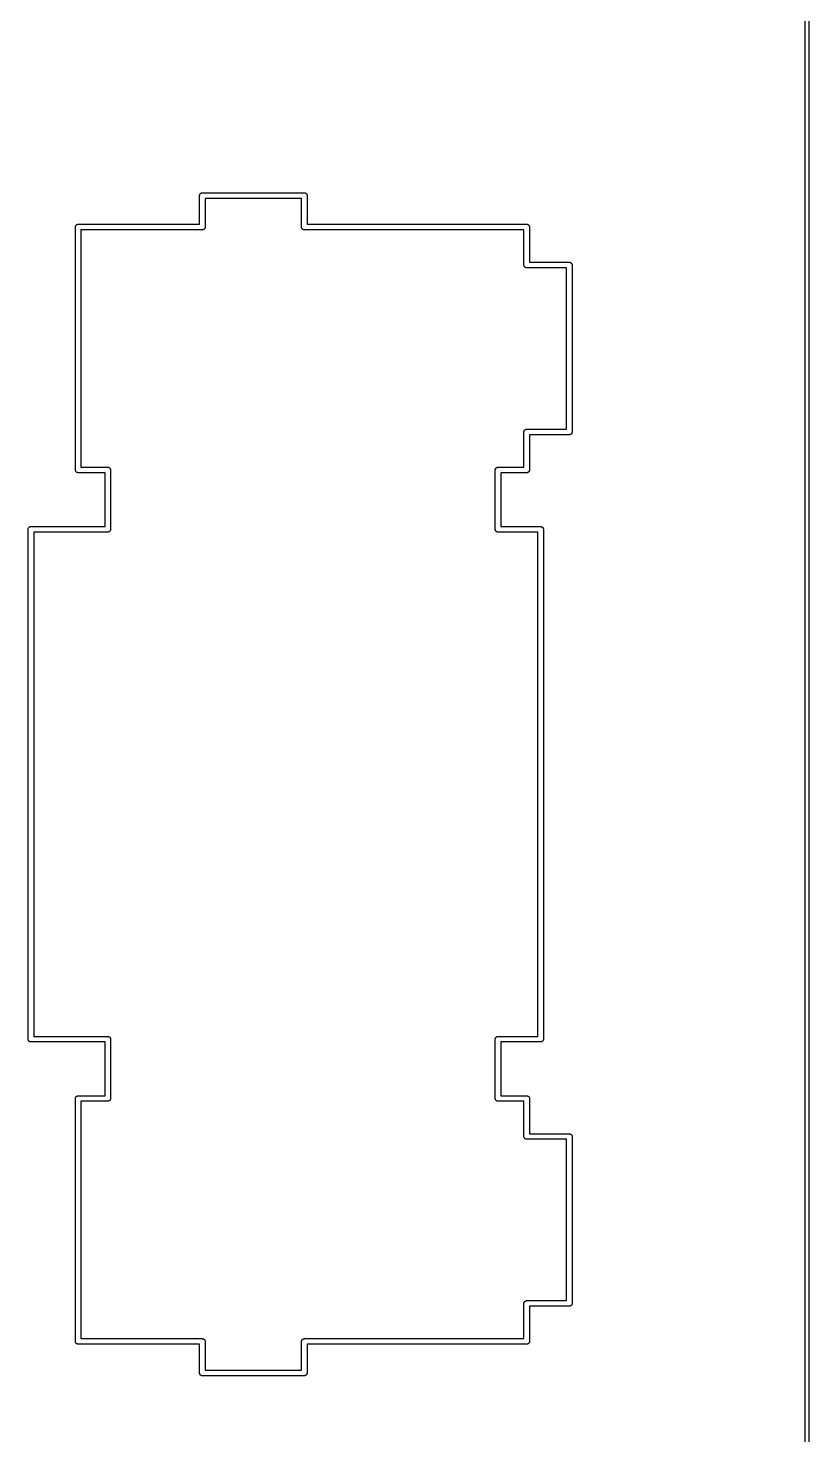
# Model space of a CAD drawing. Extents: x 24 to 395, y -191 to -67.
# Drawn here: x 373.94 to 395.34, y -146.41 to -107.87 of the extents above; entities that cross this region are included whole.
import ezdxf

# ---------------------------------------------------------------- set-up
doc = ezdxf.new("R2010")
doc.units = 0
doc.header["$MEASUREMENT"] = 0
doc.layers.add('BLACK', color=7, linetype='CONTINUOUS')

msp = doc.modelspace()

# ---------------------------------------------------------------- linework, layer by layer
at = {"layer": 'Black'}
for p, q in [((395.237, -185.733), (395.237, -71.4397)), ((395.337, -71.4375), (395.337, -185.737)), ((378.638, -112.459), (378.639, -112.452)), ((378.638, -113.246), (378.638, -112.459)), ((378.639, -112.445), (378.641, -112.439)), ((378.639, -112.452), (378.639, -112.445)), ((378.641, -112.439), (378.642, -112.432)), ((378.642, -112.432), (378.646, -112.427)), ((378.646, -112.427), (378.648, -112.42)), ((378.648, -112.42), (378.652, -112.415)), ((378.652, -112.415), (378.656, -112.41)), ((378.656, -112.41), (378.661, -112.405)), ((378.661, -112.405), (378.665, -112.4)), ((378.665, -112.4), (378.671, -112.397)), ((378.671, -112.397), (378.676, -112.393)), ((378.676, -112.393), (378.682, -112.39)), ((378.682, -112.39), (378.688, -112.387)), ((378.688, -112.387), (378.695, -112.386)), ((378.695, -112.386), (378.701, -112.383)), ((378.701, -112.383), (378.707, -112.383)), ((378.707, -112.383), (378.714, -112.382)), ((378.714, -112.382), (381.508, -112.382)), ((378.79, -112.535), (378.79, -113.322)), ((381.432, -112.535), (378.79, -112.535)), ((381.432, -113.322), (381.432, -112.535)), ((381.508, -112.382), (381.515, -112.383)), ((381.515, -112.383), (381.521, -112.383)), ((381.521, -112.383), (381.527, -112.386)), ((381.527, -112.386), (381.534, -112.387)), ((381.534, -112.387), (381.54, -112.39)), ((381.54, -112.39), (381.546, -112.393)), ((381.546, -112.393), (381.551, -112.397)), ((381.551, -112.397), (381.557, -112.4)), ((381.557, -112.4), (381.561, -112.405)), ((381.561, -112.405), (381.566, -112.41)), ((381.566, -112.41), (381.57, -112.415)), ((381.57, -112.415), (381.574, -112.42)), ((381.574, -112.42), (381.576, -112.427)), ((381.576, -112.427), (381.58, -112.432)), ((381.58, -112.432), (381.581, -112.439)), ((381.581, -112.439), (381.583, -112.445)), ((381.583, -112.445), (381.583, -112.452)), ((381.583, -112.452), (381.584, -112.459)), ((381.584, -112.459), (381.584, -113.246)), ((375.235, -113.309), (375.238, -113.303)), ((375.235, -113.316), (375.235, -113.309)), ((375.238, -113.303), (375.239, -113.296)), ((375.239, -113.296), (375.242, -113.29)), ((375.242, -113.29), (375.244, -113.284)), ((375.244, -113.284), (375.249, -113.279)), ((375.249, -113.279), (375.252, -113.273)), ((375.252, -113.273), (375.257, -113.269)), ((375.257, -113.269), (375.261, -113.264)), ((375.261, -113.264), (375.267, -113.26)), ((375.267, -113.26), (375.272, -113.256)), ((375.272, -113.256), (375.279, -113.254)), ((375.279, -113.254), (375.284, -113.25)), ((375.284, -113.25), (375.291, -113.249)), ((375.291, -113.249), (375.297, -113.247)), ((375.297, -113.247), (375.304, -113.247)), ((375.304, -113.247), (375.31, -113.246)), ((375.31, -113.246), (378.638, -113.246)), ((381.584, -113.246), (387.604, -113.246)), ((387.604, -113.246), (387.611, -113.247)), ((387.611, -113.247), (387.617, -113.247)), ((387.617, -113.247), (387.623, -113.249)), ((387.623, -113.249), (387.63, -113.25)), ((387.63, -113.25), (387.636, -113.254)), ((387.636, -113.254), (387.642, -113.256)), ((387.642, -113.256), (387.647, -113.26)), ((387.647, -113.26), (387.653, -113.264)), ((387.653, -113.264), (387.657, -113.269)), ((387.657, -113.269), (387.662, -113.273)), ((387.662, -113.273), (387.666, -113.279)), ((387.666, -113.279), (387.67, -113.284)), ((387.67, -113.284), (387.672, -113.29)), ((387.672, -113.29), (387.676, -113.296)), ((387.676, -113.296), (387.677, -113.303)), ((387.677, -113.303), (387.679, -113.309)), ((387.679, -113.309), (387.679, -113.316)), ((375.234, -113.322), (375.235, -113.316)), ((375.234, -119.977), (375.234, -113.322)), ((378.714, -113.398), (375.387, -113.398)), ((375.387, -113.398), (375.387, -119.901)), ((378.721, -113.397), (378.714, -113.398)), ((378.727, -113.397), (378.721, -113.397)), ((378.733, -113.395), (378.727, -113.397)), ((378.74, -113.394), (378.733, -113.395)), ((378.746, -113.39), (378.74, -113.394)), ((378.752, -113.388), (378.746, -113.39)), ((378.757, -113.384), (378.752, -113.388)), ((378.763, -113.38), (378.757, -113.384)), ((378.767, -113.375), (378.763, -113.38)), ((378.772, -113.371), (378.767, -113.375)), ((378.776, -113.365), (378.772, -113.371)), ((378.78, -113.36), (378.776, -113.365)), ((378.782, -113.354), (378.78, -113.36)), ((378.786, -113.348), (378.782, -113.354)), ((378.787, -113.342), (378.786, -113.348)), ((378.789, -113.335), (378.787, -113.342)), ((378.79, -113.322), (378.789, -113.329)), ((378.789, -113.329), (378.789, -113.335)), ((381.433, -113.329), (381.432, -113.322)), ((381.433, -113.335), (381.433, -113.329)), ((381.435, -113.342), (381.433, -113.335)), ((381.436, -113.348), (381.435, -113.342)), ((381.44, -113.354), (381.436, -113.348)), ((381.442, -113.36), (381.44, -113.354)), ((381.446, -113.365), (381.442, -113.36)), ((381.45, -113.371), (381.446, -113.365)), ((381.455, -113.375), (381.45, -113.371)), ((381.459, -113.38), (381.455, -113.375)), ((381.465, -113.384), (381.459, -113.38)), ((381.47, -113.388), (381.465, -113.384)), ((381.476, -113.39), (381.47, -113.388)), ((381.482, -113.394), (381.476, -113.39)), ((381.489, -113.395), (381.482, -113.394)), ((381.495, -113.397), (381.489, -113.395)), ((381.501, -113.397), (381.495, -113.397)), ((381.508, -113.398), (381.501, -113.397)), ((387.528, -113.398), (381.508, -113.398)), ((387.528, -114.363), (387.528, -113.398)), ((387.679, -113.316), (387.68, -113.322)), ((387.68, -113.322), (387.68, -114.287)), ((387.529, -114.37), (387.528, -114.363)), ((387.529, -114.377), (387.529, -114.37)), ((387.531, -114.383), (387.529, -114.377)), ((387.532, -114.39), (387.531, -114.383)), ((387.536, -114.395), (387.532, -114.39)), ((387.538, -114.402), (387.536, -114.395)), ((387.542, -114.407), (387.538, -114.402)), ((387.546, -114.412), (387.542, -114.407)), ((387.551, -114.417), (387.546, -114.412)), ((387.555, -114.422), (387.551, -114.417)), ((387.561, -114.425), (387.555, -114.422)), ((387.566, -114.429), (387.561, -114.425)), ((387.572, -114.432), (387.566, -114.429)), ((387.578, -114.435), (387.572, -114.432)), ((387.585, -114.436), (387.578, -114.435)), ((387.591, -114.439), (387.585, -114.436)), ((387.597, -114.439), (387.591, -114.439)), ((387.604, -114.44), (387.597, -114.439)), ((388.696, -114.44), (387.604, -114.44)), ((387.68, -114.287), (388.772, -114.287)), ((388.696, -118.859), (388.696, -114.44)), ((388.772, -114.287), (388.779, -114.288)), ((388.779, -114.288), (388.786, -114.288)), ((388.786, -114.288), (388.792, -114.291)), ((388.792, -114.291), (388.798, -114.292)), ((388.798, -114.292), (388.804, -114.295)), ((388.804, -114.295), (388.81, -114.298)), ((388.81, -114.298), (388.816, -114.302)), ((388.816, -114.302), (388.821, -114.305)), ((388.821, -114.305), (388.826, -114.31)), ((388.826, -114.31), (388.831, -114.315)), ((388.831, -114.315), (388.834, -114.32)), ((388.834, -114.32), (388.838, -114.325)), ((388.838, -114.325), (388.841, -114.332)), ((388.841, -114.332), (388.844, -114.337)), ((388.844, -114.337), (388.845, -114.344)), ((388.845, -114.344), (388.847, -114.35)), ((388.847, -114.35), (388.847, -114.357)), ((388.847, -114.357), (388.849, -114.363)), ((388.849, -114.363), (388.849, -118.935)), ((387.528, -118.935), (387.529, -118.929)), ((387.528, -119.901), (387.528, -118.935)), ((387.529, -118.922), (387.531, -118.916)), ((387.529, -118.929), (387.529, -118.922)), ((387.531, -118.916), (387.532, -118.909)), ((387.532, -118.909), (387.536, -118.904)), ((387.536, -118.904), (387.538, -118.897)), ((387.538, -118.897), (387.542, -118.892)), ((387.542, -118.892), (387.546, -118.887)), ((387.546, -118.887), (387.551, -118.882)), ((387.551, -118.882), (387.555, -118.877)), ((387.555, -118.877), (387.561, -118.874)), ((387.561, -118.874), (387.566, -118.87)), ((387.566, -118.87), (387.572, -118.867)), ((387.572, -118.867), (387.578, -118.864)), ((387.578, -118.864), (387.585, -118.863)), ((387.585, -118.863), (387.591, -118.86)), ((387.591, -118.86), (387.597, -118.86)), ((387.597, -118.86), (387.604, -118.859)), ((387.604, -118.859), (388.696, -118.859)), ((388.772, -119.012), (387.68, -119.012)), ((387.68, -119.012), (387.68, -119.977)), ((388.779, -119.011), (388.772, -119.012)), ((388.786, -119.011), (388.779, -119.011)), ((388.792, -119.008), (388.786, -119.011)), ((388.798, -119.007), (388.792, -119.008)), ((388.804, -119.004), (388.798, -119.007)), ((388.81, -119.001), (388.804, -119.004)), ((388.816, -118.997), (388.81, -119.001)), ((388.821, -118.994), (388.816, -118.997)), ((388.826, -118.989), (388.821, -118.994)), ((388.831, -118.984), (388.826, -118.989)), ((388.834, -118.979), (388.831, -118.984)), ((388.838, -118.974), (388.834, -118.979)), ((388.841, -118.967), (388.838, -118.974)), ((388.844, -118.962), (388.841, -118.967)), ((388.845, -118.955), (388.844, -118.962)), ((388.847, -118.949), (388.845, -118.955)), ((388.849, -118.935), (388.847, -118.942)), ((388.847, -118.942), (388.847, -118.949)), ((375.235, -119.983), (375.234, -119.977)), ((375.235, -119.99), (375.235, -119.983)), ((375.238, -119.996), (375.235, -119.99)), ((375.239, -120.003), (375.238, -119.996)), ((375.242, -120.009), (375.239, -120.003)), ((375.244, -120.015), (375.242, -120.009)), ((375.249, -120.02), (375.244, -120.015)), ((375.252, -120.026), (375.249, -120.02)), ((375.257, -120.03), (375.252, -120.026)), ((375.261, -120.035), (375.257, -120.03)), ((375.267, -120.039), (375.261, -120.035)), ((375.272, -120.043), (375.267, -120.039)), ((375.279, -120.045), (375.272, -120.043)), ((375.284, -120.049), (375.279, -120.045)), ((375.291, -120.05), (375.284, -120.049)), ((375.297, -120.052), (375.291, -120.05)), ((375.304, -120.052), (375.297, -120.052)), ((375.31, -120.053), (375.304, -120.052)), ((376.047, -120.053), (375.31, -120.053)), ((375.387, -119.901), (376.123, -119.901)), ((376.047, -121.526), (376.047, -120.053)), ((376.123, -119.901), (376.13, -119.902)), ((376.13, -119.902), (376.136, -119.902)), ((376.136, -119.902), (376.143, -119.904)), ((376.143, -119.904), (376.149, -119.905)), ((376.149, -119.905), (376.155, -119.909)), ((376.155, -119.909), (376.161, -119.911)), ((376.161, -119.911), (376.166, -119.915)), ((376.166, -119.915), (376.172, -119.919)), ((376.172, -119.919), (376.176, -119.924)), ((376.176, -119.924), (376.182, -119.928)), ((376.182, -119.928), (376.185, -119.934)), ((376.185, -119.934), (376.189, -119.939)), ((376.189, -119.939), (376.191, -119.945)), ((376.191, -119.945), (376.195, -119.951)), ((376.195, -119.951), (376.196, -119.957)), ((376.196, -119.957), (376.198, -119.964)), ((376.198, -119.964), (376.198, -119.97)), ((376.198, -119.97), (376.199, -119.977)), ((376.199, -119.977), (376.199, -121.602)), ((386.74, -119.977), (386.742, -119.97)), ((386.74, -121.602), (386.74, -119.977)), ((386.742, -119.964), (386.744, -119.957)), ((386.742, -119.97), (386.742, -119.964)), ((386.744, -119.957), (386.745, -119.951)), ((386.745, -119.951), (386.748, -119.945)), ((386.748, -119.945), (386.751, -119.939)), ((386.751, -119.939), (386.755, -119.934)), ((386.755, -119.934), (386.758, -119.928)), ((386.758, -119.928), (386.763, -119.924)), ((386.763, -119.924), (386.768, -119.919)), ((386.768, -119.919), (386.773, -119.915)), ((386.773, -119.915), (386.779, -119.911)), ((386.779, -119.911), (386.785, -119.909)), ((386.785, -119.909), (386.791, -119.905)), ((386.791, -119.905), (386.797, -119.904)), ((386.797, -119.904), (386.803, -119.902)), ((386.803, -119.902), (386.81, -119.902)), ((386.81, -119.902), (386.817, -119.901)), ((386.817, -119.901), (387.528, -119.901)), ((387.604, -120.053), (386.893, -120.053)), ((386.893, -120.053), (386.893, -121.526)), ((387.611, -120.052), (387.604, -120.053)), ((387.617, -120.052), (387.611, -120.052)), ((387.623, -120.05), (387.617, -120.052)), ((387.63, -120.049), (387.623, -120.05)), ((387.636, -120.045), (387.63, -120.049)), ((387.642, -120.043), (387.636, -120.045)), ((387.647, -120.039), (387.642, -120.043)), ((387.653, -120.035), (387.647, -120.039)), ((387.657, -120.03), (387.653, -120.035)), ((387.662, -120.026), (387.657, -120.03)), ((387.666, -120.02), (387.662, -120.026)), ((387.67, -120.015), (387.666, -120.02)), ((387.672, -120.009), (387.67, -120.015)), ((387.676, -120.003), (387.672, -120.009)), ((387.677, -119.996), (387.676, -120.003)), ((387.679, -119.99), (387.677, -119.996)), ((387.68, -119.977), (387.679, -119.983)), ((387.679, -119.983), (387.679, -119.99)), ((373.939, -121.602), (373.94, -121.596)), ((373.939, -135.572), (373.939, -121.602)), ((373.94, -121.589), (373.942, -121.583)), ((373.94, -121.596), (373.94, -121.589)), ((373.942, -121.583), (373.943, -121.576)), ((373.943, -121.576), (373.947, -121.571)), ((373.947, -121.571), (373.949, -121.564)), ((373.949, -121.564), (373.953, -121.559)), ((373.953, -121.559), (373.957, -121.554)), ((373.957, -121.554), (373.962, -121.549)), ((373.962, -121.549), (373.966, -121.544)), ((373.966, -121.544), (373.972, -121.541)), ((373.972, -121.541), (373.977, -121.537)), ((373.977, -121.537), (373.983, -121.534)), ((373.983, -121.534), (373.989, -121.531)), ((373.989, -121.531), (373.996, -121.53)), ((373.996, -121.53), (374.002, -121.527)), ((374.002, -121.527), (374.008, -121.527)), ((374.008, -121.527), (374.015, -121.526)), ((374.015, -121.526), (376.047, -121.526)), ((376.123, -121.679), (374.091, -121.679)), ((374.091, -121.679), (374.091, -135.496)), ((376.13, -121.678), (376.123, -121.679)), ((376.136, -121.678), (376.13, -121.678)), ((376.143, -121.675), (376.136, -121.678)), ((376.149, -121.674), (376.143, -121.675)), ((376.155, -121.671), (376.149, -121.674)), ((376.161, -121.668), (376.155, -121.671)), ((376.166, -121.664), (376.161, -121.668)), ((376.172, -121.661), (376.166, -121.664)), ((376.176, -121.656), (376.172, -121.661)), ((376.182, -121.651), (376.176, -121.656)), ((376.185, -121.646), (376.182, -121.651)), ((376.189, -121.641), (376.185, -121.646)), ((376.191, -121.634), (376.189, -121.641)), ((376.195, -121.629), (376.191, -121.634)), ((376.196, -121.622), (376.195, -121.629)), ((376.198, -121.616), (376.196, -121.622)), ((376.199, -121.602), (376.198, -121.609)), ((376.198, -121.609), (376.198, -121.616)), ((386.742, -121.609), (386.74, -121.602)), ((386.742, -121.616), (386.742, -121.609)), ((386.744, -121.622), (386.742, -121.616)), ((386.745, -121.629), (386.744, -121.622)), ((386.748, -121.634), (386.745, -121.629)), ((386.751, -121.641), (386.748, -121.634)), ((386.755, -121.646), (386.751, -121.641)), ((386.758, -121.651), (386.755, -121.646)), ((386.763, -121.656), (386.758, -121.651)), ((386.768, -121.661), (386.763, -121.656)), ((386.773, -121.664), (386.768, -121.661)), ((386.779, -121.668), (386.773, -121.664)), ((386.785, -121.671), (386.779, -121.668)), ((386.791, -121.674), (386.785, -121.671)), ((386.797, -121.675), (386.791, -121.674)), ((386.803, -121.678), (386.797, -121.675)), ((386.81, -121.678), (386.803, -121.678)), ((386.817, -121.679), (386.81, -121.678)), ((387.909, -121.679), (386.817, -121.679)), ((386.893, -121.526), (387.985, -121.526)), ((387.909, -135.496), (387.909, -121.679)), ((387.985, -121.526), (387.992, -121.527)), ((387.992, -121.527), (387.998, -121.527)), ((387.998, -121.527), (388.004, -121.53)), ((388.004, -121.53), (388.011, -121.531)), ((388.011, -121.531), (388.017, -121.534)), ((388.017, -121.534), (388.023, -121.537)), ((388.023, -121.537), (388.028, -121.541)), ((388.028, -121.541), (388.034, -121.544)), ((388.034, -121.544), (388.038, -121.549)), ((388.038, -121.549), (388.043, -121.554)), ((388.043, -121.554), (388.047, -121.559)), ((388.047, -121.559), (388.051, -121.564)), ((388.051, -121.564), (388.053, -121.571)), ((388.053, -121.571), (388.057, -121.576)), ((388.057, -121.576), (388.058, -121.583)), ((388.058, -121.583), (388.06, -121.589)), ((388.06, -121.589), (388.06, -121.596)), ((388.06, -121.596), (388.061, -121.602)), ((388.061, -121.602), (388.061, -135.572)), ((373.94, -135.579), (373.939, -135.572)), ((373.94, -135.586), (373.94, -135.579)), ((373.942, -135.592), (373.94, -135.586)), ((373.943, -135.599), (373.942, -135.592)), ((373.947, -135.604), (373.943, -135.599)), ((373.949, -135.611), (373.947, -135.604)), ((373.953, -135.616), (373.949, -135.611)), ((373.957, -135.621), (373.953, -135.616)), ((373.962, -135.626), (373.957, -135.621)), ((373.966, -135.631), (373.962, -135.626)), ((373.972, -135.634), (373.966, -135.631)), ((373.977, -135.638), (373.972, -135.634)), ((373.983, -135.641), (373.977, -135.638)), ((373.989, -135.644), (373.983, -135.641)), ((373.996, -135.645), (373.989, -135.644)), ((374.002, -135.648), (373.996, -135.645)), ((374.008, -135.648), (374.002, -135.648)), ((374.015, -135.649), (374.008, -135.648)), ((376.047, -135.649), (374.015, -135.649)), ((374.091, -135.496), (376.123, -135.496)), ((376.047, -137.122), (376.047, -135.649)), ((376.123, -135.496), (376.13, -135.497)), ((376.13, -135.497), (376.136, -135.497)), ((376.136, -135.497), (376.143, -135.5)), ((376.143, -135.5), (376.149, -135.501)), ((376.149, -135.501), (376.155, -135.504)), ((376.155, -135.504), (376.161, -135.507)), ((376.161, -135.507), (376.166, -135.511)), ((376.166, -135.511), (376.172, -135.514)), ((376.172, -135.514), (376.176, -135.519)), ((376.176, -135.519), (376.182, -135.524)), ((376.182, -135.524), (376.185, -135.529)), ((376.185, -135.529), (376.189, -135.534)), ((376.189, -135.534), (376.191, -135.541)), ((376.191, -135.541), (376.195, -135.546)), ((376.195, -135.546), (376.196, -135.553)), ((376.196, -135.553), (376.198, -135.559)), ((376.198, -135.559), (376.198, -135.566)), ((376.198, -135.566), (376.199, -135.572)), ((376.199, -135.572), (376.199, -137.198)), ((386.74, -135.572), (386.742, -135.566)), ((386.74, -137.198), (386.74, -135.572)), ((386.742, -135.559), (386.744, -135.553)), ((386.742, -135.566), (386.742, -135.559)), ((386.744, -135.553), (386.745, -135.546)), ((386.745, -135.546), (386.748, -135.541)), ((386.748, -135.541), (386.751, -135.534)), ((386.751, -135.534), (386.755, -135.529)), ((386.755, -135.529), (386.758, -135.524)), ((386.758, -135.524), (386.763, -135.519)), ((386.763, -135.519), (386.768, -135.514)), ((386.768, -135.514), (386.773, -135.511)), ((386.773, -135.511), (386.779, -135.507)), ((386.779, -135.507), (386.785, -135.504)), ((386.785, -135.504), (386.791, -135.501)), ((386.791, -135.501), (386.797, -135.5)), ((386.797, -135.5), (386.803, -135.497)), ((386.803, -135.497), (386.81, -135.497)), ((386.81, -135.497), (386.817, -135.496)), ((386.817, -135.496), (387.909, -135.496)), ((387.985, -135.649), (386.893, -135.649)), ((386.893, -135.649), (386.893, -137.122)), ((387.992, -135.648), (387.985, -135.649)), ((387.998, -135.648), (387.992, -135.648)), ((388.004, -135.645), (387.998, -135.648)), ((388.011, -135.644), (388.004, -135.645)), ((388.017, -135.641), (388.011, -135.644)), ((388.023, -135.638), (388.017, -135.641)), ((388.028, -135.634), (388.023, -135.638)), ((388.034, -135.631), (388.028, -135.634)), ((388.038, -135.626), (388.034, -135.631)), ((388.043, -135.621), (388.038, -135.626)), ((388.047, -135.616), (388.043, -135.621)), ((388.051, -135.611), (388.047, -135.616)), ((388.053, -135.604), (388.051, -135.611)), ((388.057, -135.599), (388.053, -135.604)), ((388.058, -135.592), (388.057, -135.599)), ((388.06, -135.586), (388.058, -135.592)), ((388.061, -135.572), (388.06, -135.579)), ((388.06, -135.579), (388.06, -135.586)), ((375.234, -137.198), (375.235, -137.192)), ((375.234, -143.853), (375.234, -137.198)), ((375.235, -137.185), (375.238, -137.179)), ((375.235, -137.192), (375.235, -137.185)), ((375.238, -137.179), (375.239, -137.172)), ((375.239, -137.172), (375.242, -137.166)), ((375.242, -137.166), (375.244, -137.16)), ((375.244, -137.16), (375.249, -137.155)), ((375.249, -137.155), (375.252, -137.149)), ((375.252, -137.149), (375.257, -137.145)), ((375.257, -137.145), (375.261, -137.14)), ((375.261, -137.14), (375.267, -137.136)), ((375.267, -137.136), (375.272, -137.132)), ((375.272, -137.132), (375.279, -137.13)), ((375.279, -137.13), (375.284, -137.126)), ((375.284, -137.126), (375.291, -137.125)), ((375.291, -137.125), (375.297, -137.123)), ((375.297, -137.123), (375.304, -137.123)), ((375.304, -137.123), (375.31, -137.122)), ((375.31, -137.122), (376.047, -137.122)), ((376.199, -137.198), (376.198, -137.205)), ((376.198, -137.205), (376.198, -137.211)), ((386.742, -137.205), (386.74, -137.198)), ((386.742, -137.211), (386.742, -137.205)), ((386.893, -137.122), (387.604, -137.122)), ((387.604, -137.122), (387.611, -137.123)), ((387.611, -137.123), (387.617, -137.123)), ((387.617, -137.123), (387.623, -137.125)), ((387.623, -137.125), (387.63, -137.126)), ((387.63, -137.126), (387.636, -137.13)), ((387.636, -137.13), (387.642, -137.132)), ((387.642, -137.132), (387.647, -137.136)), ((387.647, -137.136), (387.653, -137.14)), ((387.653, -137.14), (387.657, -137.145)), ((387.657, -137.145), (387.662, -137.149)), ((387.662, -137.149), (387.666, -137.155)), ((387.666, -137.155), (387.67, -137.16)), ((387.67, -137.16), (387.672, -137.166)), ((387.672, -137.166), (387.676, -137.172)), ((387.676, -137.172), (387.677, -137.179)), ((387.677, -137.179), (387.679, -137.185)), ((387.679, -137.185), (387.679, -137.192)), ((387.679, -137.192), (387.68, -137.198)), ((387.68, -137.198), (387.68, -138.163)), ((376.123, -137.274), (375.387, -137.274)), ((375.387, -137.274), (375.387, -143.777)), ((376.13, -137.273), (376.123, -137.274)), ((376.136, -137.273), (376.13, -137.273)), ((376.143, -137.271), (376.136, -137.273)), ((376.149, -137.27), (376.143, -137.271)), ((376.155, -137.266), (376.149, -137.27)), ((376.161, -137.264), (376.155, -137.266)), ((376.166, -137.26), (376.161, -137.264)), ((376.172, -137.256), (376.166, -137.26)), ((376.176, -137.251), (376.172, -137.256)), ((376.182, -137.247), (376.176, -137.251)), ((376.185, -137.241), (376.182, -137.247)), ((376.189, -137.236), (376.185, -137.241)), ((376.191, -137.23), (376.189, -137.236)), ((376.195, -137.224), (376.191, -137.23)), ((376.196, -137.218), (376.195, -137.224)), ((376.198, -137.211), (376.196, -137.218)), ((386.744, -137.218), (386.742, -137.211)), ((386.745, -137.224), (386.744, -137.218)), ((386.748, -137.23), (386.745, -137.224)), ((386.751, -137.236), (386.748, -137.23)), ((386.755, -137.241), (386.751, -137.236)), ((386.758, -137.247), (386.755, -137.241)), ((386.763, -137.251), (386.758, -137.247)), ((386.768, -137.256), (386.763, -137.251)), ((386.773, -137.26), (386.768, -137.256)), ((386.779, -137.264), (386.773, -137.26)), ((386.785, -137.266), (386.779, -137.264)), ((386.791, -137.27), (386.785, -137.266)), ((386.797, -137.271), (386.791, -137.27)), ((386.803, -137.273), (386.797, -137.271)), ((386.81, -137.273), (386.803, -137.273)), ((386.817, -137.274), (386.81, -137.273)), ((387.528, -137.274), (386.817, -137.274)), ((387.528, -138.239), (387.528, -137.274)), ((387.529, -138.246), (387.528, -138.239)), ((387.529, -138.253), (387.529, -138.246)), ((387.531, -138.259), (387.529, -138.253)), ((387.532, -138.266), (387.531, -138.259)), ((387.536, -138.271), (387.532, -138.266)), ((387.538, -138.278), (387.536, -138.271)), ((387.542, -138.283), (387.538, -138.278)), ((387.546, -138.288), (387.542, -138.283)), ((387.551, -138.293), (387.546, -138.288)), ((387.555, -138.298), (387.551, -138.293)), ((387.561, -138.301), (387.555, -138.298)), ((387.566, -138.305), (387.561, -138.301)), ((387.572, -138.308), (387.566, -138.305)), ((387.578, -138.311), (387.572, -138.308)), ((387.585, -138.312), (387.578, -138.311)), ((387.591, -138.315), (387.585, -138.312)), ((387.597, -138.315), (387.591, -138.315)), ((387.604, -138.316), (387.597, -138.315)), ((388.696, -138.316), (387.604, -138.316)), ((387.68, -138.163), (388.772, -138.163)), ((388.696, -142.735), (388.696, -138.316)), ((388.772, -138.163), (388.779, -138.164)), ((388.779, -138.164), (388.786, -138.164)), ((388.786, -138.164), (388.792, -138.167)), ((388.792, -138.167), (388.798, -138.168)), ((388.798, -138.168), (388.804, -138.171)), ((388.804, -138.171), (388.81, -138.174)), ((388.81, -138.174), (388.816, -138.178)), ((388.816, -138.178), (388.821, -138.181)), ((388.821, -138.181), (388.826, -138.186)), ((388.826, -138.186), (388.831, -138.191)), ((388.831, -138.191), (388.834, -138.196)), ((388.834, -138.196), (388.838, -138.201)), ((388.838, -138.201), (388.841, -138.208)), ((388.841, -138.208), (388.844, -138.213)), ((388.844, -138.213), (388.845, -138.22)), ((388.845, -138.22), (388.847, -138.226)), ((388.847, -138.226), (388.847, -138.233)), ((388.847, -138.233), (388.849, -138.239)), ((388.849, -138.239), (388.849, -142.811)), ((387.528, -142.811), (387.529, -142.805)), ((387.528, -143.777), (387.528, -142.811)), ((387.529, -142.798), (387.531, -142.792)), ((387.529, -142.805), (387.529, -142.798)), ((387.531, -142.792), (387.532, -142.785)), ((387.532, -142.785), (387.536, -142.78)), ((387.536, -142.78), (387.538, -142.773)), ((387.538, -142.773), (387.542, -142.768)), ((387.542, -142.768), (387.546, -142.763)), ((387.546, -142.763), (387.551, -142.758)), ((387.551, -142.758), (387.555, -142.753)), ((387.555, -142.753), (387.561, -142.75)), ((387.561, -142.75), (387.566, -142.746)), ((387.566, -142.746), (387.572, -142.743)), ((387.572, -142.743), (387.578, -142.74)), ((387.578, -142.74), (387.585, -142.739)), ((387.585, -142.739), (387.591, -142.736)), ((387.591, -142.736), (387.597, -142.736)), ((387.597, -142.736), (387.604, -142.735)), ((387.604, -142.735), (388.696, -142.735)), ((388.772, -142.888), (387.68, -142.888)), ((387.68, -142.888), (387.68, -143.853)), ((388.779, -142.887), (388.772, -142.888)), ((388.786, -142.887), (388.779, -142.887)), ((388.792, -142.884), (388.786, -142.887)), ((388.798, -142.883), (388.792, -142.884)), ((388.804, -142.88), (388.798, -142.883)), ((388.81, -142.877), (388.804, -142.88)), ((388.816, -142.873), (388.81, -142.877)), ((388.821, -142.87), (388.816, -142.873)), ((388.826, -142.865), (388.821, -142.87)), ((388.831, -142.86), (388.826, -142.865)), ((388.834, -142.855), (388.831, -142.86)), ((388.838, -142.85), (388.834, -142.855)), ((388.841, -142.843), (388.838, -142.85)), ((388.844, -142.838), (388.841, -142.843)), ((388.845, -142.831), (388.844, -142.838)), ((388.847, -142.825), (388.845, -142.831)), ((388.849, -142.811), (388.847, -142.818)), ((388.847, -142.818), (388.847, -142.825)), ((375.235, -143.859), (375.234, -143.853)), ((375.235, -143.866), (375.235, -143.859)), ((375.238, -143.872), (375.235, -143.866)), ((375.239, -143.879), (375.238, -143.872)), ((375.242, -143.885), (375.239, -143.879)), ((375.244, -143.891), (375.242, -143.885)), ((375.249, -143.896), (375.244, -143.891)), ((375.252, -143.902), (375.249, -143.896)), ((375.257, -143.906), (375.252, -143.902)), ((375.261, -143.911), (375.257, -143.906)), ((375.267, -143.915), (375.261, -143.911)), ((375.272, -143.919), (375.267, -143.915)), ((375.279, -143.921), (375.272, -143.919)), ((375.284, -143.925), (375.279, -143.921)), ((375.291, -143.926), (375.284, -143.925)), ((375.297, -143.928), (375.291, -143.926)), ((375.304, -143.928), (375.297, -143.928)), ((375.31, -143.929), (375.304, -143.928)), ((378.638, -143.929), (375.31, -143.929)), ((375.387, -143.777), (378.714, -143.777)), ((378.638, -144.716), (378.638, -143.929)), ((378.714, -143.777), (378.721, -143.778)), ((378.721, -143.778), (378.727, -143.778)), ((378.727, -143.778), (378.733, -143.78)), ((378.733, -143.78), (378.74, -143.781)), ((378.74, -143.781), (378.746, -143.785)), ((378.746, -143.785), (378.752, -143.787)), ((378.752, -143.787), (378.757, -143.791)), ((378.757, -143.791), (378.763, -143.795)), ((378.763, -143.795), (378.767, -143.8)), ((378.767, -143.8), (378.772, -143.804)), ((378.772, -143.804), (378.776, -143.81)), ((378.776, -143.81), (378.78, -143.815)), ((378.78, -143.815), (378.782, -143.821)), ((378.782, -143.821), (378.786, -143.827)), ((378.786, -143.827), (378.787, -143.833)), ((378.787, -143.833), (378.789, -143.84)), ((378.789, -143.84), (378.789, -143.846)), ((378.789, -143.846), (378.79, -143.853)), ((378.79, -143.853), (378.79, -144.64)), ((381.432, -143.853), (381.433, -143.846)), ((381.432, -144.64), (381.432, -143.853)), ((381.433, -143.84), (381.435, -143.833)), ((381.433, -143.846), (381.433, -143.84)), ((381.435, -143.833), (381.436, -143.827)), ((381.436, -143.827), (381.44, -143.821)), ((381.44, -143.821), (381.442, -143.815)), ((381.442, -143.815), (381.446, -143.81)), ((381.446, -143.81), (381.45, -143.804)), ((381.45, -143.804), (381.455, -143.8)), ((381.455, -143.8), (381.459, -143.795)), ((381.459, -143.795), (381.465, -143.791)), ((381.465, -143.791), (381.47, -143.787)), ((381.47, -143.787), (381.476, -143.785)), ((381.476, -143.785), (381.482, -143.781)), ((381.482, -143.781), (381.489, -143.78)), ((381.489, -143.78), (381.495, -143.778)), ((381.495, -143.778), (381.501, -143.778)), ((381.501, -143.778), (381.508, -143.777)), ((381.508, -143.777), (387.528, -143.777)), ((387.604, -143.929), (381.584, -143.929)), ((381.584, -143.929), (381.584, -144.716)), ((387.611, -143.928), (387.604, -143.929)), ((387.617, -143.928), (387.611, -143.928)), ((387.623, -143.926), (387.617, -143.928)), ((387.63, -143.925), (387.623, -143.926)), ((387.636, -143.921), (387.63, -143.925)), ((387.642, -143.919), (387.636, -143.921)), ((387.647, -143.915), (387.642, -143.919)), ((387.653, -143.911), (387.647, -143.915)), ((387.657, -143.906), (387.653, -143.911)), ((387.662, -143.902), (387.657, -143.906)), ((387.666, -143.896), (387.662, -143.902)), ((387.67, -143.891), (387.666, -143.896)), ((387.672, -143.885), (387.67, -143.891)), ((387.676, -143.879), (387.672, -143.885)), ((387.677, -143.872), (387.676, -143.879)), ((387.679, -143.866), (387.677, -143.872)), ((387.68, -143.853), (387.679, -143.859)), ((387.679, -143.859), (387.679, -143.866)), ((378.639, -144.723), (378.638, -144.716)), ((378.639, -144.73), (378.639, -144.723)), ((378.641, -144.736), (378.639, -144.73)), ((378.642, -144.743), (378.641, -144.736)), ((378.646, -144.748), (378.642, -144.743)), ((378.648, -144.755), (378.646, -144.748)), ((378.652, -144.76), (378.648, -144.755)), ((378.656, -144.765), (378.652, -144.76)), ((378.661, -144.77), (378.656, -144.765)), ((378.665, -144.775), (378.661, -144.77)), ((378.671, -144.778), (378.665, -144.775)), ((378.676, -144.782), (378.671, -144.778)), ((378.682, -144.785), (378.676, -144.782)), ((378.688, -144.788), (378.682, -144.785)), ((378.695, -144.789), (378.688, -144.788)), ((378.701, -144.792), (378.695, -144.789)), ((378.707, -144.792), (378.701, -144.792)), ((378.714, -144.793), (378.707, -144.792)), ((381.508, -144.793), (378.714, -144.793)), ((378.79, -144.64), (381.432, -144.64)), ((381.515, -144.792), (381.508, -144.793)), ((381.521, -144.792), (381.515, -144.792)), ((381.527, -144.789), (381.521, -144.792)), ((381.534, -144.788), (381.527, -144.789)), ((381.54, -144.785), (381.534, -144.788)), ((381.546, -144.782), (381.54, -144.785)), ((381.551, -144.778), (381.546, -144.782)), ((381.557, -144.775), (381.551, -144.778)), ((381.561, -144.77), (381.557, -144.775)), ((381.566, -144.765), (381.561, -144.77)), ((381.57, -144.76), (381.566, -144.765)), ((381.574, -144.755), (381.57, -144.76)), ((381.576, -144.748), (381.574, -144.755)), ((381.58, -144.743), (381.576, -144.748)), ((381.581, -144.736), (381.58, -144.743)), ((381.583, -144.73), (381.581, -144.736)), ((381.584, -144.716), (381.583, -144.723)), ((381.583, -144.723), (381.583, -144.73))]:
    msp.add_line(p, q, dxfattribs=at)

doc.saveas('drawing.dxf')
